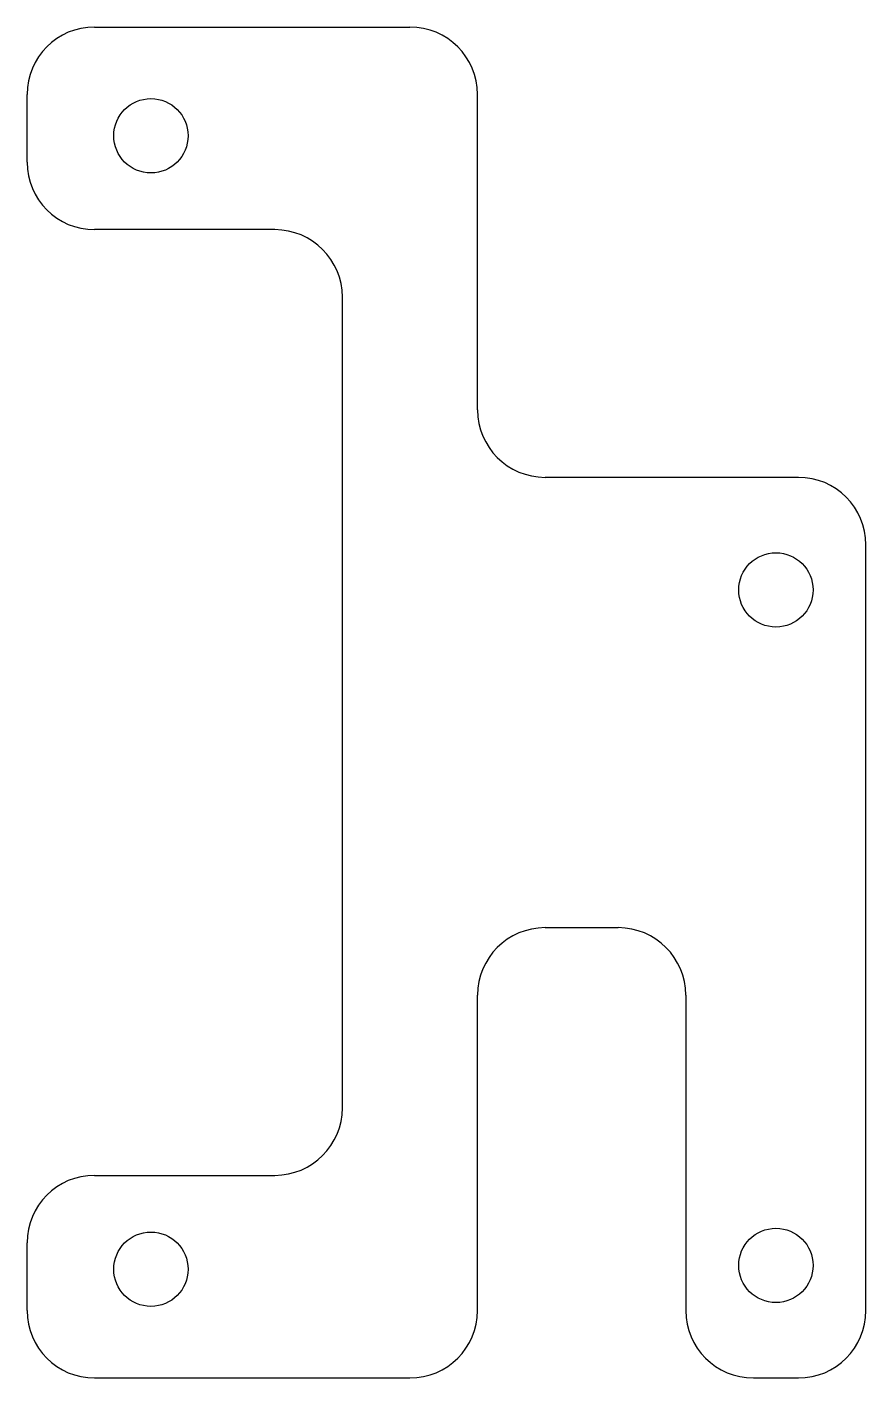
# Model space of a CAD drawing. Header units: millimetres. Extents: x -33.2 to 4, y -20 to 40.
import ezdxf

# ---------------------------------------------------------------- set-up
doc = ezdxf.new("R2010")
doc.units = ezdxf.units.MM

msp = doc.modelspace()

# ---------------------------------------------------------------- linework, layer by layer
at = {"color": 7, "linetype": 'Continuous', "lineweight": 25}
for p, q in [((-30.245, 40), (-16.245, 40)), ((-33.245, 34), (-33.245, 37)), ((-13.245, 23), (-13.245, 37)), ((-22.245, 31), (-30.245, 31)), ((-19.245, -8), (-19.245, 28)), ((1, 20), (-10.245, 20)), ((4, -17), (4, 17)), ((-10.245, 0), (-7, 0)), ((-13.245, -17), (-13.245, -3)), ((-4, -3), (-4, -17)), ((-30.245, -11), (-22.245, -11)), ((-33.245, -17), (-33.245, -14)), ((-30.245, -20), (-16.245, -20)), ((-1, -20), (1, -20))]:
    msp.add_line(p, q, dxfattribs=at)
for centre in [(-27.745, 35.17), (0, 15), (-27.745, -15.17), (0, -15)]:
    msp.add_circle(centre, 1.65, dxfattribs=at)
for centre, start, end in [((-30.245, 37), 90, 180), ((-16.245, 37), 0, 90), ((-30.245, 34), 180, 270), ((-22.245, 28), 0, 90), ((-10.245, 23), 180, 270), ((1, 17), 0, 90), ((-10.245, -3), 90, 180), ((-7, -3), 0, 90), ((-22.245, -8), 270, 0), ((-30.245, -14), 90, 180), ((-30.245, -17), 180, 270), ((-16.245, -17), 270, 0), ((-1, -17), 180, 270), ((1, -17), 270, 0)]:
    msp.add_arc(centre, 3, start, end, dxfattribs=at)

doc.saveas('drawing.dxf')
